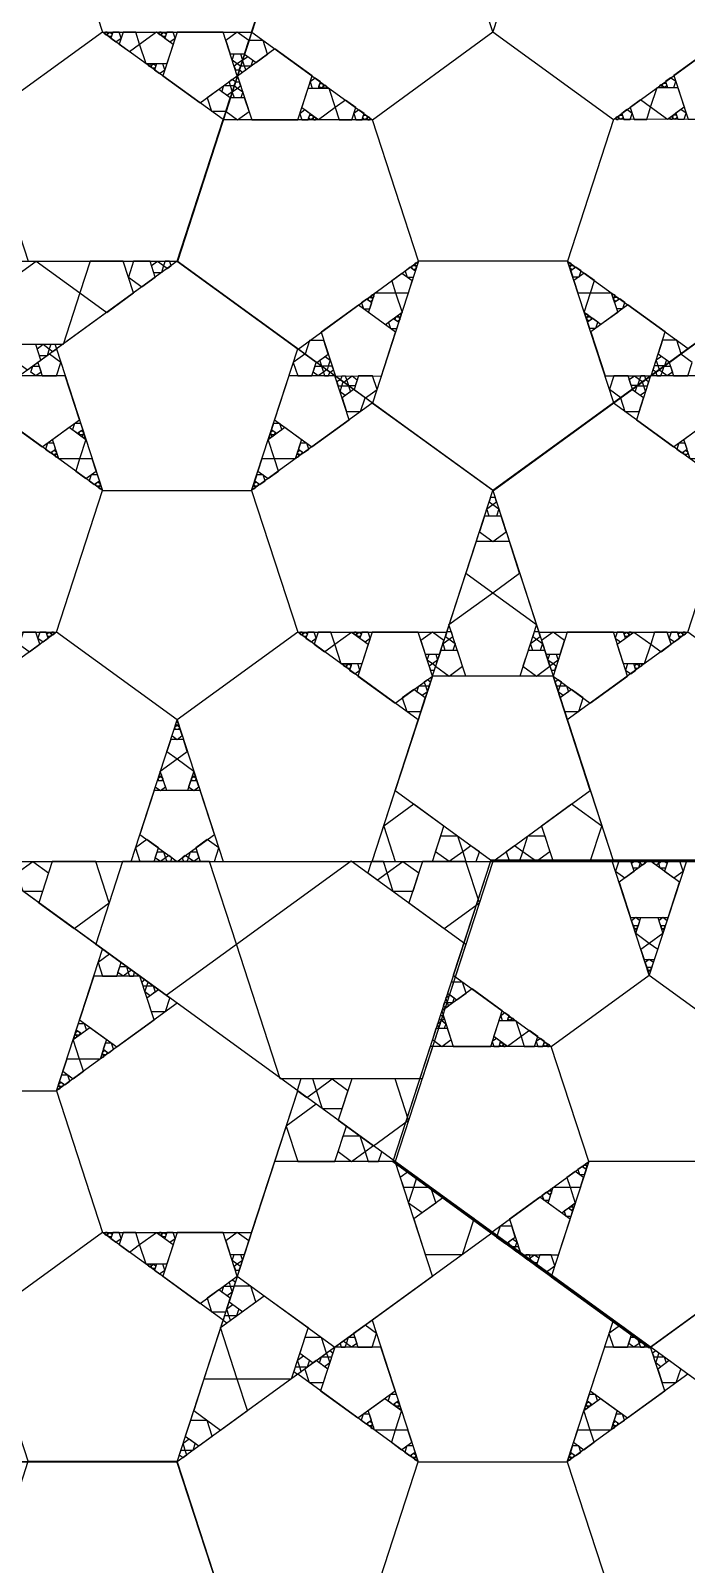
# Model space of a CAD drawing. Header units: inches. Extents: x -578 to 126, y -85 to 118.
# Drawn here: x -232.2 to -221.19, y -70.55 to -44.79 of the extents above; entities that cross this region are included whole.
import ezdxf

# ---------------------------------------------------------------- set-up
doc = ezdxf.new("R2010")
doc.units = ezdxf.units.IN
doc.header["$MEASUREMENT"] = 0
doc.layers.add('drawing', color=7, linetype='Continuous')

msp = doc.modelspace()

# ---------------------------------------------------------------- linework, layer by layer
for points in [[(-230.995, -44.81), (-233.02, -46.281), (-235.044, -44.81), (-234.271, -42.43), (-231.768, -42.43)], [(-221.168, -42.43), (-219.144, -48.661), (-224.444, -52.512), (-229.744, -48.661), (-227.719, -42.43)], [(-224.442, -44.809), (-222.416, -46.277), (-223.187, -48.658), (-225.689, -48.661), (-226.465, -46.282)], [(-228.493, -52.512), (-227.719, -54.891), (-229.744, -56.362), (-231.768, -54.891), (-230.995, -52.512)], [(-221.815, -60.652), (-220.169, -61.848), (-220.798, -63.783), (-222.832, -63.783), (-223.461, -61.848)], [(-233.02, -66.444), (-235.044, -64.973), (-234.271, -62.593), (-231.768, -62.593), (-230.995, -64.973)], [(-229.744, -68.824), (-227.719, -75.054), (-233.02, -78.905), (-238.32, -75.054), (-236.295, -68.824)], [(-226.468, -71.203), (-225.695, -68.824), (-223.193, -68.824), (-222.419, -71.203), (-224.444, -72.674)]]:
    msp.add_lwpolyline(points, close=True)
at = {"layer": 'drawing'}
for points in [[(-233.02, -58.742), (-215.868, -58.742), (-210.568, -42.43), (-224.444, -32.349), (-238.32, -42.43)], [(-224.444, -32.349), (-238.32, -42.43), (-233.02, -58.742), (-215.868, -58.742), (-210.568, -42.43)], [(-227.719, -42.43), (-233.02, -38.58), (-238.32, -42.43), (-236.295, -48.661), (-229.744, -48.661)], [(-227.719, -42.43), (-233.02, -38.58), (-238.32, -42.43), (-236.295, -48.661), (-229.744, -48.661)], [(-230.995, -44.81), (-228.493, -44.81), (-227.719, -42.43), (-229.744, -40.959), (-231.768, -42.43)], [(-227.72, -42.432), (-229.738, -48.665), (-224.434, -52.51), (-219.138, -48.654), (-221.169, -42.425)], [(-224.442, -44.809), (-225.218, -42.43), (-227.72, -42.432), (-228.491, -44.813), (-226.465, -46.282)], [(-222.416, -46.277), (-220.393, -44.804), (-221.169, -42.425), (-223.671, -42.428), (-224.442, -44.809)], [(-233.02, -46.281), (-232.246, -48.661), (-229.744, -48.661), (-228.971, -46.281), (-230.995, -44.81)], [(-230.933, -44.855), (-230.909, -44.838), (-230.918, -44.81), (-230.948, -44.81), (-230.957, -44.838)], [(-230.894, -44.884), (-230.909, -44.838), (-230.871, -44.81), (-230.832, -44.838), (-230.847, -44.884)], [(-230.77, -44.974), (-230.683, -44.911), (-230.716, -44.81), (-230.823, -44.81), (-230.856, -44.911)], [(-230.544, -45.138), (-230.372, -45.013), (-230.437, -44.81), (-230.65, -44.81), (-230.716, -45.013)], [(-230.264, -45.343), (-230.372, -45.013), (-230.091, -44.809), (-229.81, -45.013), (-229.917, -45.343)], [(-230.026, -44.855), (-230.003, -44.838), (-230.012, -44.81), (-230.041, -44.81), (-230.05, -44.838)], [(-229.988, -44.884), (-230.003, -44.838), (-229.964, -44.81), (-229.925, -44.838), (-229.94, -44.884)], [(-229.357, -46), (-228.732, -45.546), (-228.971, -44.81), (-229.744, -44.81), (-229.983, -45.546)], [(-229.357, -46), (-228.732, -45.546), (-228.971, -44.81), (-229.744, -44.81), (-229.983, -45.546)], [(-229.863, -44.974), (-229.777, -44.911), (-229.81, -44.81), (-229.916, -44.81), (-229.949, -44.911)], [(-228.538, -44.951), (-228.732, -44.81), (-228.925, -44.951), (-228.851, -45.178), (-228.612, -45.178)], [(-228.223, -45.181), (-228.297, -44.953), (-228.536, -44.954), (-228.61, -45.181), (-228.416, -45.321)], [(-228.645, -45.28), (-228.732, -45.343), (-228.818, -45.28), (-228.785, -45.178), (-228.678, -45.178)], [(-228.104, -45.094), (-228.729, -45.549), (-228.489, -46.284), (-227.716, -46.283), (-227.478, -45.547)], [(-228.503, -45.385), (-228.61, -45.385), (-228.643, -45.283), (-228.557, -45.22), (-228.47, -45.283)], [(-220.391, -46.275), (-220.153, -45.54), (-220.779, -45.086), (-221.405, -45.541), (-221.165, -46.276)], [(-220.391, -46.275), (-220.153, -45.54), (-220.779, -45.086), (-221.405, -45.541), (-221.165, -46.276)], [(-230.2, -45.388), (-230.176, -45.371), (-230.185, -45.343), (-230.214, -45.343), (-230.223, -45.371)], [(-230.161, -45.416), (-230.176, -45.371), (-230.137, -45.343), (-230.098, -45.371), (-230.113, -45.416)], [(-230.036, -45.507), (-229.95, -45.444), (-229.983, -45.343), (-230.089, -45.343), (-230.122, -45.444)], [(-228.678, -45.382), (-228.732, -45.343), (-228.785, -45.382), (-228.765, -45.444), (-228.699, -45.444)], [(-228.59, -45.447), (-228.61, -45.385), (-228.676, -45.385), (-228.696, -45.447), (-228.643, -45.486)], [(-227.425, -45.586), (-227.511, -45.649), (-227.478, -45.75), (-227.371, -45.75), (-227.338, -45.649)], [(-221.404, -45.744), (-221.371, -45.642), (-221.458, -45.58), (-221.544, -45.642), (-221.511, -45.744)], [(-229.238, -45.913), (-229.164, -46.141), (-228.925, -46.141), (-228.851, -45.913), (-229.044, -45.773)], [(-228.958, -45.709), (-228.851, -45.709), (-228.818, -45.812), (-228.904, -45.875), (-228.991, -45.812)], [(-228.871, -45.647), (-228.851, -45.709), (-228.785, -45.709), (-228.765, -45.647), (-228.818, -45.608)], [(-228.816, -45.815), (-228.729, -45.751), (-228.642, -45.814), (-228.675, -45.916), (-228.782, -45.917)], [(-228.782, -45.713), (-228.729, -45.751), (-228.676, -45.713), (-228.696, -45.65), (-228.762, -45.65)], [(-227.196, -45.75), (-227.089, -46.08), (-227.369, -46.284), (-227.65, -46.081), (-227.543, -45.75)], [(-227.3, -45.676), (-227.285, -45.722), (-227.323, -45.75), (-227.362, -45.722), (-227.347, -45.677)], [(-227.261, -45.705), (-227.285, -45.722), (-227.276, -45.75), (-227.246, -45.75), (-227.237, -45.722)], [(-221.512, -46.278), (-221.793, -46.074), (-221.686, -45.744), (-221.338, -45.743), (-221.231, -46.074)], [(-221.606, -45.744), (-221.597, -45.716), (-221.621, -45.699), (-221.645, -45.716), (-221.636, -45.744)], [(-221.559, -45.744), (-221.597, -45.716), (-221.583, -45.67), (-221.535, -45.67), (-221.52, -45.716)], [(-228.922, -46.144), (-228.728, -46.284), (-228.535, -46.144), (-228.609, -45.916), (-228.848, -45.917)], [(-226.916, -45.955), (-227.089, -46.08), (-227.022, -46.282), (-226.809, -46.282), (-226.744, -46.08)], [(-221.858, -46.277), (-221.793, -46.074), (-221.965, -45.949), (-222.137, -46.075), (-222.071, -46.277)], [(-226.465, -46.282), (-228.967, -46.284), (-229.738, -48.665), (-227.712, -50.134), (-225.689, -48.661)], [(-227.597, -46.119), (-227.683, -46.182), (-227.65, -46.283), (-227.544, -46.283), (-227.511, -46.182)], [(-227.472, -46.209), (-227.457, -46.255), (-227.496, -46.283), (-227.535, -46.255), (-227.52, -46.21)], [(-227.434, -46.238), (-227.457, -46.255), (-227.448, -46.283), (-227.419, -46.283), (-227.41, -46.255)], [(-226.691, -46.118), (-226.777, -46.181), (-226.744, -46.282), (-226.637, -46.282), (-226.604, -46.181)], [(-226.566, -46.209), (-226.551, -46.254), (-226.589, -46.282), (-226.628, -46.254), (-226.613, -46.209)], [(-226.527, -46.237), (-226.551, -46.254), (-226.542, -46.282), (-226.512, -46.282), (-226.503, -46.254)], [(-223.187, -48.658), (-221.161, -50.127), (-219.138, -48.654), (-219.914, -46.275), (-222.416, -46.277)], [(-222.339, -46.277), (-222.33, -46.249), (-222.354, -46.232), (-222.378, -46.25), (-222.369, -46.277)], [(-222.291, -46.278), (-222.33, -46.249), (-222.315, -46.204), (-222.268, -46.204), (-222.253, -46.249)], [(-222.137, -46.277), (-222.104, -46.176), (-222.191, -46.113), (-222.277, -46.176), (-222.244, -46.277)], [(-221.433, -46.276), (-221.424, -46.249), (-221.447, -46.231), (-221.471, -46.249), (-221.462, -46.276)], [(-221.385, -46.277), (-221.424, -46.249), (-221.409, -46.203), (-221.361, -46.203), (-221.346, -46.248)], [(-221.231, -46.276), (-221.198, -46.175), (-221.284, -46.112), (-221.37, -46.175), (-221.337, -46.276)], [(-229.744, -48.661), (-235.044, -52.512), (-233.02, -58.742), (-226.468, -58.742), (-224.444, -52.512)], [(-229.744, -48.661), (-235.044, -52.512), (-233.02, -58.742), (-226.468, -58.742), (-224.444, -52.512)], [(-232.112, -48.657), (-231.376, -49.191), (-231.657, -50.056), (-232.566, -50.056), (-232.847, -49.191)], [(-228.493, -52.512), (-227.719, -50.132), (-229.744, -48.661), (-231.768, -50.132), (-230.995, -52.512)], [(-231.204, -48.661), (-231.376, -49.191), (-230.925, -49.519), (-230.474, -49.191), (-230.646, -48.661)], [(-230.474, -48.661), (-230.56, -48.926), (-230.334, -49.09), (-230.109, -48.926), (-230.195, -48.661)], [(-230.07, -48.66), (-229.969, -48.734), (-230.007, -48.853), (-230.133, -48.853), (-230.171, -48.734)], [(-229.945, -48.661), (-229.969, -48.734), (-229.907, -48.779), (-229.844, -48.734), (-229.868, -48.661)], [(-225.689, -48.661), (-226.46, -51.042), (-224.434, -52.51), (-222.411, -51.037), (-223.187, -48.658)], [(-224.444, -52.512), (-222.419, -58.742), (-215.868, -58.742), (-213.844, -52.512), (-219.144, -48.661)], [(-224.444, -52.512), (-222.419, -58.742), (-215.868, -58.742), (-213.844, -52.512), (-219.144, -48.661)], [(-226.14, -48.989), (-226.074, -49.192), (-225.861, -49.191), (-225.795, -48.989), (-225.968, -48.864)], [(-225.914, -48.825), (-225.881, -48.926), (-225.775, -48.926), (-225.742, -48.825), (-225.828, -48.762)], [(-225.79, -48.734), (-225.742, -48.734), (-225.727, -48.779), (-225.766, -48.808), (-225.805, -48.779)], [(-225.751, -48.706), (-225.742, -48.734), (-225.713, -48.734), (-225.704, -48.706), (-225.727, -48.689)], [(-223.163, -48.731), (-223.134, -48.731), (-223.125, -48.703), (-223.148, -48.686), (-223.172, -48.703)], [(-223.148, -48.777), (-223.134, -48.731), (-223.086, -48.731), (-223.071, -48.777), (-223.11, -48.805)], [(-223.1, -48.923), (-222.994, -48.923), (-222.961, -48.822), (-223.047, -48.759), (-223.133, -48.822)], [(-223.014, -49.188), (-222.801, -49.188), (-222.735, -48.985), (-222.908, -48.86), (-223.08, -48.986)], [(-226.421, -49.192), (-226.074, -49.192), (-225.966, -49.522), (-226.247, -49.726), (-226.528, -49.522)], [(-222.908, -49.519), (-222.801, -49.188), (-222.454, -49.188), (-222.346, -49.518), (-222.627, -49.722)], [(-227.326, -49.853), (-227.086, -50.588), (-226.313, -50.587), (-226.074, -49.851), (-226.7, -49.397)], [(-227.326, -49.853), (-227.086, -50.588), (-226.313, -50.587), (-226.074, -49.851), (-226.7, -49.397)], [(-226.647, -49.359), (-226.614, -49.46), (-226.508, -49.46), (-226.475, -49.358), (-226.561, -49.296)], [(-226.523, -49.268), (-226.475, -49.268), (-226.46, -49.313), (-226.499, -49.341), (-226.537, -49.313)], [(-226.484, -49.24), (-226.475, -49.268), (-226.446, -49.268), (-226.436, -49.24), (-226.46, -49.222)], [(-222.559, -50.583), (-221.786, -50.582), (-221.548, -49.846), (-222.174, -49.393), (-222.799, -49.848)], [(-222.559, -50.583), (-221.786, -50.582), (-221.548, -49.846), (-222.174, -49.393), (-222.799, -49.848)], [(-222.429, -49.263), (-222.4, -49.263), (-222.391, -49.235), (-222.414, -49.218), (-222.438, -49.235)], [(-222.414, -49.309), (-222.4, -49.263), (-222.352, -49.263), (-222.337, -49.309), (-222.376, -49.337)], [(-222.366, -49.455), (-222.26, -49.455), (-222.227, -49.354), (-222.313, -49.291), (-222.399, -49.354)], [(-226.194, -49.687), (-226.161, -49.789), (-226.054, -49.789), (-226.021, -49.687), (-226.108, -49.625)], [(-226.069, -49.596), (-226.021, -49.596), (-226.006, -49.642), (-226.045, -49.67), (-226.084, -49.642)], [(-226.03, -49.569), (-226.021, -49.596), (-225.992, -49.596), (-225.983, -49.568), (-226.007, -49.551)], [(-222.882, -49.593), (-222.852, -49.593), (-222.843, -49.565), (-222.867, -49.548), (-222.891, -49.565)], [(-222.867, -49.639), (-222.852, -49.593), (-222.805, -49.593), (-222.79, -49.638), (-222.828, -49.667)], [(-222.819, -49.785), (-222.713, -49.785), (-222.68, -49.684), (-222.766, -49.621), (-222.852, -49.684)], [(-232.394, -50.056), (-232.48, -50.321), (-232.255, -50.485), (-232.029, -50.321), (-232.115, -50.056)], [(-231.99, -50.055), (-231.889, -50.129), (-231.927, -50.248), (-232.053, -50.248), (-232.091, -50.129)], [(-231.768, -50.586), (-231.695, -50.359), (-231.888, -50.219), (-232.081, -50.359), (-232.007, -50.586)], [(-231.865, -50.056), (-231.889, -50.129), (-231.827, -50.174), (-231.764, -50.129), (-231.788, -50.056)], [(-227.6, -50.219), (-227.793, -50.359), (-227.719, -50.586), (-227.48, -50.586), (-227.407, -50.359)], [(-227.28, -49.993), (-227.519, -49.993), (-227.592, -50.221), (-227.399, -50.361), (-227.206, -50.22)], [(-221.28, -50.214), (-221.354, -49.987), (-221.593, -49.987), (-221.667, -50.214), (-221.473, -50.354)], [(-221.168, -50.586), (-221.094, -50.359), (-221.288, -50.219), (-221.481, -50.359), (-221.407, -50.586)], [(-232.114, -50.587), (-232.201, -50.524), (-232.168, -50.422), (-232.061, -50.422), (-232.028, -50.524)], [(-227.32, -50.422), (-227.287, -50.524), (-227.373, -50.587), (-227.46, -50.524), (-227.427, -50.422)], [(-227.172, -50.322), (-227.205, -50.424), (-227.312, -50.424), (-227.346, -50.322), (-227.259, -50.259)], [(-227.233, -50.485), (-227.287, -50.524), (-227.266, -50.586), (-227.2, -50.586), (-227.18, -50.524)], [(-227.139, -50.424), (-227.205, -50.424), (-227.225, -50.487), (-227.172, -50.525), (-227.119, -50.486)], [(-221.646, -50.481), (-221.667, -50.418), (-221.733, -50.418), (-221.753, -50.481), (-221.7, -50.519)], [(-221.621, -50.586), (-221.601, -50.524), (-221.654, -50.485), (-221.708, -50.524), (-221.687, -50.586)], [(-221.56, -50.418), (-221.667, -50.418), (-221.7, -50.316), (-221.613, -50.253), (-221.526, -50.316)], [(-221.514, -50.587), (-221.601, -50.524), (-221.568, -50.422), (-221.461, -50.422), (-221.428, -50.524)], [(-231.621, -50.586), (-232.394, -50.586), (-232.633, -51.322), (-232.007, -51.776), (-231.382, -51.322)], [(-226.855, -51.322), (-227.094, -50.586), (-227.867, -50.586), (-228.106, -51.322), (-227.48, -51.776)], [(-226.855, -51.322), (-227.094, -50.586), (-227.867, -50.586), (-228.106, -51.322), (-227.48, -51.776)], [(-227.041, -50.75), (-226.975, -50.75), (-226.954, -50.687), (-227.008, -50.649), (-227.061, -50.687)], [(-226.946, -50.689), (-226.893, -50.65), (-226.914, -50.588), (-226.979, -50.588), (-227, -50.65)], [(-226.86, -50.752), (-226.893, -50.65), (-226.806, -50.587), (-226.719, -50.65), (-226.753, -50.752)], [(-226.579, -50.955), (-226.386, -50.814), (-226.46, -50.587), (-226.699, -50.587), (-226.773, -50.815)], [(-222.411, -50.583), (-222.485, -50.81), (-222.291, -50.95), (-222.098, -50.81), (-222.172, -50.582)], [(-222.065, -50.582), (-221.978, -50.645), (-222.011, -50.747), (-222.119, -50.747), (-222.152, -50.645)], [(-221.021, -50.586), (-221.794, -50.586), (-222.033, -51.322), (-221.407, -51.776), (-220.782, -51.322)], [(-221.021, -50.586), (-221.794, -50.586), (-222.033, -51.322), (-221.407, -51.776), (-220.782, -51.322)], [(-221.958, -50.582), (-221.978, -50.645), (-221.925, -50.684), (-221.872, -50.645), (-221.892, -50.582)], [(-221.933, -50.687), (-221.913, -50.75), (-221.847, -50.75), (-221.827, -50.687), (-221.88, -50.649)], [(-227.008, -50.852), (-226.975, -50.75), (-226.867, -50.75), (-226.834, -50.852), (-226.921, -50.915)], [(-226.901, -51.181), (-226.662, -51.181), (-226.588, -50.954), (-226.781, -50.813), (-226.974, -50.954)], [(-222.3, -50.954), (-222.226, -51.181), (-221.987, -51.181), (-221.913, -50.954), (-222.107, -50.813)], [(-222.02, -50.75), (-221.913, -50.75), (-221.88, -50.852), (-221.967, -50.915), (-222.053, -50.852)], [(-230.995, -52.512), (-233.02, -51.041), (-235.044, -52.512), (-234.271, -54.891), (-231.768, -54.891)], [(-227.719, -54.891), (-225.217, -54.891), (-224.444, -52.512), (-226.468, -51.041), (-228.493, -52.512)], [(-220.395, -52.512), (-222.419, -51.041), (-224.444, -52.512), (-223.671, -54.891), (-221.168, -54.891)], [(-231.273, -51.651), (-231.38, -51.981), (-231.728, -51.981), (-231.835, -51.651), (-231.554, -51.447)], [(-231.361, -51.384), (-231.468, -51.384), (-231.501, -51.486), (-231.415, -51.548), (-231.328, -51.486)], [(-231.314, -51.531), (-231.328, -51.576), (-231.376, -51.576), (-231.391, -51.531), (-231.352, -51.503)], [(-227.76, -51.981), (-228.107, -51.981), (-228.215, -51.651), (-227.934, -51.447), (-227.653, -51.651)], [(-228.112, -51.576), (-228.16, -51.576), (-228.174, -51.531), (-228.136, -51.503), (-228.097, -51.531)], [(-227.987, -51.486), (-228.02, -51.384), (-228.126, -51.384), (-228.159, -51.486), (-228.073, -51.548)], [(-220.673, -51.651), (-220.78, -51.981), (-221.128, -51.981), (-221.235, -51.651), (-220.954, -51.447)], [(-231.815, -51.714), (-231.921, -51.714), (-231.954, -51.815), (-231.868, -51.877), (-231.782, -51.815)], [(-231.299, -51.576), (-231.328, -51.576), (-231.337, -51.604), (-231.314, -51.622), (-231.29, -51.604)], [(-228.15, -51.604), (-228.16, -51.576), (-228.189, -51.576), (-228.198, -51.604), (-228.174, -51.622)], [(-227.534, -51.815), (-227.567, -51.714), (-227.673, -51.714), (-227.706, -51.815), (-227.62, -51.877)], [(-221.215, -51.714), (-221.321, -51.714), (-221.354, -51.815), (-221.268, -51.877), (-221.182, -51.815)], [(-231.767, -51.86), (-231.782, -51.906), (-231.829, -51.906), (-231.844, -51.86), (-231.805, -51.832)], [(-231.752, -51.906), (-231.782, -51.906), (-231.791, -51.934), (-231.767, -51.951), (-231.743, -51.934)], [(-231.167, -51.981), (-231.38, -51.981), (-231.446, -52.184), (-231.274, -52.309), (-231.102, -52.184)], [(-228.042, -52.184), (-228.107, -51.981), (-228.32, -51.981), (-228.386, -52.184), (-228.214, -52.309)], [(-227.697, -51.934), (-227.706, -51.906), (-227.736, -51.906), (-227.745, -51.934), (-227.721, -51.951)], [(-227.658, -51.906), (-227.706, -51.906), (-227.721, -51.86), (-227.682, -51.832), (-227.644, -51.86)], [(-221.167, -51.86), (-221.181, -51.906), (-221.229, -51.906), (-221.244, -51.86), (-221.205, -51.832)], [(-231.081, -52.246), (-231.188, -52.246), (-231.221, -52.348), (-231.134, -52.41), (-231.048, -52.348)], [(-228.267, -52.348), (-228.3, -52.246), (-228.407, -52.246), (-228.439, -52.348), (-228.353, -52.41)], [(-231.033, -52.393), (-231.048, -52.439), (-231.096, -52.439), (-231.111, -52.393), (-231.072, -52.365)], [(-231.019, -52.439), (-231.048, -52.439), (-231.057, -52.466), (-231.033, -52.484), (-231.01, -52.466)], [(-228.431, -52.466), (-228.44, -52.439), (-228.469, -52.439), (-228.478, -52.466), (-228.454, -52.484)], [(-228.392, -52.439), (-228.44, -52.439), (-228.454, -52.393), (-228.416, -52.365), (-228.377, -52.393)], [(-224.545, -52.821), (-224.444, -52.748), (-224.343, -52.821), (-224.381, -52.941), (-224.506, -52.941)], [(-224.506, -52.703), (-224.444, -52.748), (-224.382, -52.703), (-224.405, -52.63), (-224.482, -52.63)], [(-224.669, -53.206), (-224.444, -53.369), (-224.218, -53.206), (-224.304, -52.941), (-224.583, -52.941)], [(-224.895, -53.9), (-224.444, -54.228), (-223.993, -53.9), (-224.165, -53.369), (-224.723, -53.369)], [(-225.179, -54.762), (-224.444, -54.228), (-223.708, -54.762), (-223.989, -55.627), (-224.898, -55.627)], [(-231.768, -54.891), (-233.793, -56.362), (-233.02, -58.742), (-230.517, -58.742), (-229.744, -56.362)], [(-232.326, -54.891), (-232.392, -55.094), (-232.219, -55.219), (-232.047, -55.094), (-232.113, -54.891)], [(-232.047, -54.891), (-232.08, -54.993), (-231.994, -55.055), (-231.908, -54.993), (-231.941, -54.891)], [(-231.893, -54.891), (-231.854, -54.919), (-231.869, -54.965), (-231.917, -54.965), (-231.932, -54.919)], [(-231.845, -54.891), (-231.854, -54.919), (-231.83, -54.937), (-231.807, -54.919), (-231.816, -54.891)], [(-229.744, -56.362), (-228.971, -58.742), (-226.468, -58.742), (-225.695, -56.362), (-227.719, -54.891)], [(-227.657, -54.937), (-227.634, -54.919), (-227.643, -54.891), (-227.672, -54.891), (-227.681, -54.919)], [(-227.619, -54.965), (-227.634, -54.919), (-227.595, -54.891), (-227.556, -54.919), (-227.571, -54.965)], [(-227.494, -55.055), (-227.408, -54.993), (-227.441, -54.891), (-227.547, -54.891), (-227.58, -54.993)], [(-227.268, -55.219), (-227.096, -55.094), (-227.162, -54.891), (-227.375, -54.891), (-227.441, -55.094)], [(-226.989, -55.424), (-227.096, -55.094), (-226.815, -54.89), (-226.534, -55.094), (-226.641, -55.424)], [(-226.751, -54.937), (-226.727, -54.919), (-226.736, -54.891), (-226.765, -54.891), (-226.775, -54.919)], [(-226.712, -54.965), (-226.727, -54.919), (-226.688, -54.891), (-226.65, -54.919), (-226.664, -54.965)], [(-226.082, -56.081), (-225.456, -55.627), (-225.695, -54.891), (-226.468, -54.891), (-226.707, -55.627)], [(-226.082, -56.081), (-225.456, -55.627), (-225.695, -54.891), (-226.468, -54.891), (-226.707, -55.627)], [(-226.587, -55.055), (-226.501, -54.993), (-226.534, -54.891), (-226.641, -54.891), (-226.673, -54.993)], [(-225.263, -55.032), (-225.456, -54.891), (-225.649, -55.032), (-225.576, -55.259), (-225.337, -55.259)], [(-225.279, -55.079), (-225.177, -55.005), (-225.076, -55.079), (-225.115, -55.198), (-225.24, -55.198)], [(-225.239, -54.96), (-225.177, -55.005), (-225.115, -54.96), (-225.139, -54.887), (-225.216, -54.887)], [(-223.812, -55.079), (-223.71, -55.005), (-223.609, -55.079), (-223.648, -55.198), (-223.773, -55.198)], [(-223.773, -54.96), (-223.71, -55.005), (-223.648, -54.96), (-223.672, -54.887), (-223.749, -54.887)], [(-223.238, -55.032), (-223.432, -54.891), (-223.625, -55.032), (-223.551, -55.259), (-223.312, -55.259)], [(-223.193, -54.891), (-223.432, -55.627), (-222.806, -56.081), (-222.18, -55.627), (-222.419, -54.891)], [(-221.168, -54.891), (-223.193, -56.362), (-222.419, -58.742), (-219.917, -58.742), (-219.144, -56.362)], [(-222.354, -54.891), (-222.386, -54.993), (-222.3, -55.055), (-222.214, -54.993), (-222.247, -54.891)], [(-222.073, -54.89), (-221.792, -55.094), (-221.899, -55.424), (-222.246, -55.424), (-222.354, -55.094)], [(-222.199, -54.891), (-222.161, -54.919), (-222.175, -54.965), (-222.223, -54.965), (-222.238, -54.919)], [(-222.152, -54.891), (-222.161, -54.919), (-222.137, -54.937), (-222.113, -54.919), (-222.122, -54.891)], [(-221.726, -54.891), (-221.792, -55.094), (-221.619, -55.219), (-221.447, -55.094), (-221.513, -54.891)], [(-221.447, -54.891), (-221.48, -54.993), (-221.394, -55.055), (-221.308, -54.993), (-221.34, -54.891)], [(-221.293, -54.891), (-221.254, -54.919), (-221.269, -54.965), (-221.317, -54.965), (-221.331, -54.919)], [(-221.245, -54.891), (-221.254, -54.919), (-221.23, -54.937), (-221.207, -54.919), (-221.216, -54.891)], [(-225.369, -55.361), (-225.456, -55.424), (-225.543, -55.361), (-225.51, -55.259), (-225.402, -55.259)], [(-225.403, -55.463), (-225.177, -55.627), (-224.952, -55.463), (-225.038, -55.198), (-225.317, -55.198)], [(-223.936, -55.463), (-223.71, -55.627), (-223.485, -55.463), (-223.571, -55.198), (-223.85, -55.198)], [(-223.345, -55.361), (-223.432, -55.424), (-223.518, -55.361), (-223.485, -55.259), (-223.378, -55.259)], [(-226.924, -55.469), (-226.9, -55.452), (-226.909, -55.424), (-226.939, -55.424), (-226.948, -55.452)], [(-226.885, -55.498), (-226.9, -55.452), (-226.861, -55.424), (-226.823, -55.452), (-226.838, -55.498)], [(-226.76, -55.588), (-226.674, -55.526), (-226.707, -55.424), (-226.814, -55.424), (-226.847, -55.526)], [(-226.082, -57.552), (-224.444, -58.742), (-222.806, -57.552), (-223.432, -55.627), (-225.456, -55.627)], [(-226.082, -57.552), (-224.444, -58.742), (-222.806, -57.552), (-223.432, -55.627), (-225.456, -55.627)], [(-225.403, -55.463), (-225.456, -55.424), (-225.509, -55.463), (-225.489, -55.526), (-225.423, -55.526)], [(-223.378, -55.463), (-223.432, -55.424), (-223.485, -55.463), (-223.465, -55.526), (-223.399, -55.526)], [(-222.18, -55.424), (-222.213, -55.526), (-222.127, -55.588), (-222.041, -55.526), (-222.074, -55.424)], [(-222.026, -55.424), (-221.987, -55.452), (-222.002, -55.498), (-222.05, -55.498), (-222.065, -55.452)], [(-221.978, -55.424), (-221.987, -55.452), (-221.964, -55.469), (-221.94, -55.452), (-221.949, -55.424)], [(-225.962, -55.995), (-225.888, -56.222), (-225.649, -56.222), (-225.576, -55.995), (-225.769, -55.854)], [(-225.682, -55.791), (-225.575, -55.791), (-225.542, -55.893), (-225.629, -55.956), (-225.716, -55.893)], [(-225.595, -55.728), (-225.575, -55.791), (-225.509, -55.791), (-225.489, -55.728), (-225.542, -55.689)], [(-223.378, -55.791), (-223.313, -55.791), (-223.292, -55.728), (-223.345, -55.689), (-223.399, -55.728)], [(-223.346, -55.893), (-223.313, -55.791), (-223.205, -55.791), (-223.172, -55.893), (-223.259, -55.956)], [(-223.238, -56.222), (-222.999, -56.222), (-222.926, -55.995), (-223.119, -55.854), (-223.312, -55.995)], [(-229.768, -56.435), (-229.744, -56.453), (-229.72, -56.435), (-229.729, -56.407), (-229.759, -56.407)], [(-229.83, -56.627), (-229.744, -56.69), (-229.658, -56.627), (-229.691, -56.526), (-229.797, -56.526)], [(-229.783, -56.481), (-229.744, -56.453), (-229.705, -56.481), (-229.72, -56.526), (-229.768, -56.526)], [(-229.916, -56.893), (-229.744, -57.018), (-229.572, -56.893), (-229.637, -56.69), (-229.85, -56.69)], [(-230.025, -57.222), (-229.744, -57.018), (-229.463, -57.222), (-229.57, -57.552), (-229.918, -57.552)], [(-230.11, -57.49), (-230.024, -57.552), (-229.938, -57.49), (-229.971, -57.388), (-230.077, -57.388)], [(-230.063, -57.343), (-230.024, -57.315), (-229.985, -57.343), (-230, -57.388), (-230.048, -57.388)], [(-230.048, -57.298), (-230.024, -57.315), (-230, -57.298), (-230.009, -57.27), (-230.039, -57.27)], [(-229.55, -57.49), (-229.464, -57.552), (-229.378, -57.49), (-229.411, -57.388), (-229.517, -57.388)], [(-229.502, -57.343), (-229.464, -57.315), (-229.425, -57.343), (-229.44, -57.388), (-229.488, -57.388)], [(-229.487, -57.298), (-229.464, -57.315), (-229.44, -57.298), (-229.449, -57.27), (-229.478, -57.27)], [(-230.369, -58.288), (-229.744, -58.742), (-229.118, -58.288), (-229.357, -57.552), (-230.131, -57.552)], [(-230.369, -58.288), (-229.744, -58.742), (-229.118, -58.288), (-229.357, -57.552), (-230.131, -57.552)], [(-225.769, -57.78), (-226.275, -58.147), (-226.082, -58.742), (-225.456, -58.742), (-225.263, -58.147)], [(-222.806, -58.742), (-222.613, -58.147), (-223.119, -57.78), (-223.625, -58.147), (-223.432, -58.742)], [(-230.25, -58.374), (-230.443, -58.515), (-230.369, -58.742), (-230.131, -58.742), (-230.057, -58.515)], [(-229.118, -58.742), (-229.044, -58.515), (-229.238, -58.374), (-229.431, -58.515), (-229.357, -58.742)], [(-225.035, -58.311), (-224.948, -58.578), (-225.176, -58.743), (-225.403, -58.578), (-225.316, -58.311)], [(-223.712, -58.743), (-223.939, -58.578), (-223.853, -58.311), (-223.572, -58.311), (-223.485, -58.578)], [(-229.97, -58.578), (-229.937, -58.68), (-230.023, -58.743), (-230.11, -58.68), (-230.077, -58.578)], [(-229.883, -58.641), (-229.937, -58.68), (-229.916, -58.742), (-229.85, -58.742), (-229.83, -58.68)], [(-229.572, -58.742), (-229.551, -58.68), (-229.605, -58.641), (-229.658, -58.68), (-229.637, -58.742)], [(-229.464, -58.743), (-229.551, -58.68), (-229.518, -58.578), (-229.411, -58.578), (-229.378, -58.68)], [(-224.478, -58.718), (-226.124, -63.783), (-221.815, -66.913), (-217.506, -63.783), (-219.152, -58.718)], [(-221.815, -60.652), (-222.443, -58.718), (-224.478, -58.718), (-225.106, -60.652), (-223.461, -61.848)], [(-224.809, -58.477), (-224.948, -58.578), (-224.895, -58.742), (-224.723, -58.742), (-224.669, -58.578)], [(-223.993, -58.742), (-223.939, -58.578), (-224.079, -58.477), (-224.218, -58.578), (-224.165, -58.742)], [(-222.323, -58.718), (-222.383, -58.902), (-222.226, -59.017), (-222.069, -58.902), (-222.129, -58.718)], [(-221.306, -59.087), (-221.815, -58.718), (-222.323, -59.087), (-222.129, -59.685), (-221.501, -59.685)], [(-221.306, -59.087), (-221.815, -58.718), (-222.323, -59.087), (-222.129, -59.685), (-221.501, -59.685)], [(-222.042, -58.717), (-221.971, -58.768), (-221.998, -58.851), (-222.086, -58.851), (-222.113, -58.768)], [(-221.955, -58.718), (-221.971, -58.768), (-221.928, -58.8), (-221.885, -58.768), (-221.901, -58.718)], [(-220.169, -61.848), (-218.523, -60.652), (-219.152, -58.718), (-221.186, -58.718), (-221.815, -60.652)], [(-221.702, -58.8), (-221.658, -58.768), (-221.675, -58.718), (-221.728, -58.718), (-221.745, -58.768)], [(-221.631, -58.851), (-221.658, -58.768), (-221.588, -58.717), (-221.517, -58.768), (-221.544, -58.851)], [(-221.403, -59.017), (-221.246, -58.902), (-221.306, -58.718), (-221.501, -58.718), (-221.561, -58.902)], [(-246.895, -68.823), (-241.595, -85.135), (-224.444, -85.135), (-219.144, -68.823), (-233.02, -58.742)], [(-233.02, -58.742), (-246.895, -68.824), (-241.595, -85.135), (-224.444, -85.135), (-219.144, -68.824)], [(-229.744, -68.824), (-227.719, -62.593), (-233.02, -58.742), (-238.32, -62.593), (-236.295, -68.824)], [(-229.744, -68.824), (-227.719, -62.593), (-233.02, -58.742), (-238.32, -62.593), (-236.295, -68.824)], [(-231.768, -62.593), (-230.995, -60.213), (-233.02, -58.742), (-235.044, -60.213), (-234.271, -62.593)], [(-232.33, -59.245), (-232.431, -58.933), (-232.166, -58.741), (-231.901, -58.933), (-232.002, -59.245)], [(-231.474, -59.865), (-230.884, -59.436), (-231.109, -58.742), (-231.839, -58.742), (-232.064, -59.436)], [(-229.928, -60.989), (-228.746, -60.13), (-229.198, -58.742), (-230.658, -58.742), (-231.109, -60.13)], [(-228.011, -62.394), (-228.746, -60.131), (-226.821, -58.732), (-224.895, -60.131), (-225.631, -62.394)], [(-226.38, -59.052), (-226.218, -58.933), (-226.28, -58.742), (-226.481, -58.742), (-226.543, -58.933)], [(-226.116, -59.245), (-226.218, -58.933), (-225.952, -58.741), (-225.687, -58.933), (-225.788, -59.245)], [(-221.794, -66.898), (-217.506, -63.783), (-219.144, -58.742), (-224.444, -58.742), (-226.082, -63.783)], [(-221.794, -66.898), (-217.506, -63.783), (-219.144, -58.742), (-224.444, -58.742), (-226.082, -63.783)], [(-225.26, -59.865), (-224.669, -59.436), (-224.895, -58.742), (-225.625, -58.742), (-225.851, -59.436)], [(-221.973, -59.736), (-222.043, -59.685), (-222.113, -59.736), (-222.086, -59.818), (-221.999, -59.818)], [(-221.586, -59.953), (-221.815, -60.119), (-222.043, -59.953), (-221.956, -59.685), (-221.674, -59.685)], [(-221.517, -59.736), (-221.587, -59.685), (-221.657, -59.736), (-221.63, -59.818), (-221.544, -59.818)], [(-222.011, -59.855), (-222.043, -59.878), (-222.074, -59.855), (-222.062, -59.818), (-222.023, -59.818)], [(-222.023, -59.892), (-222.043, -59.878), (-222.062, -59.892), (-222.054, -59.915), (-222.031, -59.915)], [(-221.556, -59.855), (-221.587, -59.878), (-221.619, -59.855), (-221.607, -59.818), (-221.568, -59.818)], [(-221.568, -59.892), (-221.587, -59.878), (-221.606, -59.892), (-221.599, -59.915), (-221.575, -59.915)], [(-221.675, -60.221), (-221.815, -60.119), (-221.955, -60.221), (-221.901, -60.386), (-221.728, -60.386)], [(-230.876, -60.3), (-231.069, -60.44), (-230.995, -60.668), (-230.756, -60.668), (-230.682, -60.44)], [(-230.595, -60.503), (-230.562, -60.605), (-230.649, -60.668), (-230.736, -60.605), (-230.703, -60.503)], [(-221.745, -60.437), (-221.815, -60.386), (-221.885, -60.437), (-221.858, -60.519), (-221.772, -60.519)], [(-221.783, -60.556), (-221.815, -60.579), (-221.846, -60.556), (-221.834, -60.519), (-221.795, -60.519)], [(-230.131, -61.403), (-230.369, -60.668), (-231.143, -60.668), (-231.382, -61.403), (-230.756, -61.857)], [(-230.131, -61.403), (-230.369, -60.668), (-231.143, -60.668), (-231.382, -61.403), (-230.756, -61.857)], [(-230.509, -60.566), (-230.562, -60.605), (-230.542, -60.668), (-230.476, -60.668), (-230.456, -60.605)], [(-230.316, -60.831), (-230.25, -60.831), (-230.23, -60.769), (-230.283, -60.73), (-230.337, -60.769)], [(-224.889, -60.951), (-224.949, -60.767), (-225.144, -60.767), (-225.204, -60.951), (-225.046, -61.065)], [(-221.796, -60.593), (-221.815, -60.579), (-221.834, -60.593), (-221.827, -60.616), (-221.803, -60.616)], [(-230.284, -60.933), (-230.25, -60.831), (-230.143, -60.831), (-230.11, -60.933), (-230.197, -60.997)], [(-230.176, -61.263), (-229.937, -61.263), (-229.863, -61.035), (-230.057, -60.895), (-230.25, -61.035)], [(-224.792, -60.881), (-225.301, -61.25), (-225.106, -61.848), (-224.478, -61.848), (-224.284, -61.25)], [(-225.117, -61.117), (-225.204, -61.117), (-225.231, -61.034), (-225.16, -60.983), (-225.09, -61.034)], [(-230.995, -64.973), (-228.493, -64.973), (-227.719, -62.593), (-229.744, -61.122), (-231.768, -62.593)], [(-225.187, -61.168), (-225.204, -61.117), (-225.257, -61.117), (-225.274, -61.168), (-225.231, -61.199)], [(-224.24, -61.282), (-224.31, -61.333), (-224.284, -61.415), (-224.197, -61.415), (-224.17, -61.333)], [(-231.036, -62.063), (-231.383, -62.063), (-231.49, -61.732), (-231.209, -61.528), (-230.928, -61.732)], [(-231.263, -61.567), (-231.296, -61.466), (-231.402, -61.466), (-231.435, -61.567), (-231.349, -61.629)], [(-225.458, -61.734), (-225.301, -61.848), (-225.144, -61.734), (-225.204, -61.549), (-225.398, -61.549)], [(-225.371, -61.466), (-225.301, -61.415), (-225.23, -61.466), (-225.257, -61.549), (-225.344, -61.549)], [(-225.344, -61.383), (-225.301, -61.415), (-225.257, -61.383), (-225.274, -61.333), (-225.327, -61.333)], [(-224.055, -61.415), (-223.967, -61.683), (-224.196, -61.849), (-224.424, -61.683), (-224.337, -61.415)], [(-224.139, -61.355), (-224.127, -61.392), (-224.158, -61.415), (-224.19, -61.392), (-224.178, -61.355)], [(-224.107, -61.378), (-224.127, -61.392), (-224.119, -61.415), (-224.095, -61.415), (-224.088, -61.392)], [(-231.426, -61.686), (-231.435, -61.658), (-231.464, -61.658), (-231.474, -61.686), (-231.45, -61.703)], [(-231.387, -61.658), (-231.435, -61.658), (-231.45, -61.612), (-231.411, -61.584), (-231.373, -61.612)], [(-230.809, -61.896), (-230.842, -61.795), (-230.949, -61.795), (-230.982, -61.896), (-230.896, -61.959)], [(-224.381, -61.715), (-224.451, -61.766), (-224.424, -61.848), (-224.338, -61.848), (-224.311, -61.766)], [(-224.279, -61.788), (-224.267, -61.825), (-224.299, -61.848), (-224.33, -61.825), (-224.318, -61.788)], [(-224.248, -61.811), (-224.267, -61.825), (-224.26, -61.848), (-224.236, -61.848), (-224.229, -61.825)], [(-223.827, -61.582), (-223.967, -61.683), (-223.914, -61.848), (-223.741, -61.848), (-223.687, -61.683)], [(-223.644, -61.715), (-223.714, -61.766), (-223.687, -61.848), (-223.601, -61.848), (-223.574, -61.766)], [(-223.542, -61.788), (-223.53, -61.825), (-223.562, -61.848), (-223.593, -61.825), (-223.581, -61.788)], [(-223.511, -61.811), (-223.53, -61.825), (-223.523, -61.848), (-223.499, -61.848), (-223.492, -61.825)], [(-231.317, -62.265), (-231.383, -62.063), (-231.596, -62.063), (-231.662, -62.265), (-231.49, -62.39)], [(-230.973, -62.015), (-230.982, -61.987), (-231.011, -61.987), (-231.02, -62.015), (-230.997, -62.032)], [(-230.934, -61.987), (-230.982, -61.987), (-230.997, -61.942), (-230.958, -61.913), (-230.919, -61.942)], [(-223.461, -61.848), (-225.495, -61.848), (-226.124, -63.783), (-224.478, -64.979), (-222.832, -63.783)], [(-231.543, -62.429), (-231.576, -62.328), (-231.682, -62.328), (-231.715, -62.429), (-231.629, -62.492)], [(-231.706, -62.548), (-231.715, -62.52), (-231.745, -62.52), (-231.754, -62.548), (-231.73, -62.565)], [(-231.667, -62.52), (-231.715, -62.52), (-231.73, -62.474), (-231.691, -62.446), (-231.653, -62.474)], [(-227.567, -62.704), (-227.404, -62.586), (-227.466, -62.394), (-227.668, -62.394), (-227.73, -62.586)], [(-227.303, -62.897), (-227.404, -62.586), (-227.139, -62.393), (-226.874, -62.586), (-226.975, -62.897)], [(-226.447, -63.518), (-225.856, -63.089), (-226.082, -62.394), (-226.812, -62.394), (-227.037, -63.089)], [(-227.407, -62.82), (-227.913, -63.188), (-227.719, -63.783), (-227.094, -63.783), (-226.901, -63.188)], [(-226.673, -63.352), (-226.586, -63.619), (-226.813, -63.784), (-227.041, -63.619), (-226.954, -63.352)], [(-226.447, -63.518), (-226.586, -63.619), (-226.533, -63.783), (-226.36, -63.783), (-226.307, -63.619)], [(-225.456, -65.708), (-226.082, -63.783), (-228.106, -63.783), (-228.732, -65.708), (-227.094, -66.898)], [(-225.456, -65.708), (-226.082, -63.783), (-228.106, -63.783), (-228.732, -65.708), (-227.094, -66.898)], [(-222.832, -63.783), (-223.461, -65.718), (-221.815, -66.913), (-220.169, -65.718), (-220.798, -63.783)], [(-223.015, -63.916), (-222.989, -63.998), (-222.902, -63.998), (-222.875, -63.916), (-222.945, -63.865)], [(-222.914, -63.842), (-222.875, -63.842), (-222.863, -63.879), (-222.895, -63.902), (-222.926, -63.879)], [(-222.882, -63.82), (-222.875, -63.842), (-222.851, -63.842), (-222.844, -63.82), (-222.863, -63.806)], [(-225.942, -64.212), (-225.77, -64.212), (-225.717, -64.048), (-225.856, -63.947), (-225.996, -64.048)], [(-223.199, -64.049), (-223.145, -64.214), (-222.972, -64.214), (-222.918, -64.049), (-223.059, -63.947)], [(-225.857, -64.479), (-225.77, -64.212), (-225.489, -64.212), (-225.402, -64.479), (-225.629, -64.644)], [(-225.576, -65.341), (-224.95, -65.341), (-224.757, -64.746), (-225.263, -64.378), (-225.769, -64.746)], [(-224.163, -64.75), (-223.969, -65.348), (-223.341, -65.348), (-223.146, -64.75), (-223.655, -64.381)], [(-224.163, -64.75), (-223.969, -65.348), (-223.341, -65.348), (-223.146, -64.75), (-223.655, -64.381)], [(-223.612, -64.349), (-223.585, -64.432), (-223.498, -64.432), (-223.472, -64.349), (-223.542, -64.298)], [(-223.51, -64.275), (-223.471, -64.275), (-223.459, -64.312), (-223.491, -64.335), (-223.522, -64.312)], [(-223.428, -64.214), (-223.145, -64.214), (-223.058, -64.483), (-223.286, -64.648), (-223.515, -64.483)], [(-223.479, -64.253), (-223.471, -64.275), (-223.448, -64.275), (-223.44, -64.253), (-223.459, -64.239)], [(-223.243, -64.617), (-223.216, -64.699), (-223.13, -64.699), (-223.103, -64.617), (-223.173, -64.566)], [(-223.142, -64.543), (-223.103, -64.543), (-223.091, -64.58), (-223.122, -64.603), (-223.154, -64.58)], [(-223.11, -64.52), (-223.103, -64.543), (-223.079, -64.543), (-223.072, -64.52), (-223.091, -64.506)], [(-224.126, -64.864), (-224.321, -64.864), (-224.381, -65.049), (-224.224, -65.163), (-224.066, -65.049)], [(-233.02, -66.444), (-232.246, -68.824), (-229.744, -68.824), (-228.971, -66.444), (-230.995, -64.973)], [(-230.933, -65.018), (-230.909, -65.001), (-230.918, -64.973), (-230.948, -64.973), (-230.957, -65.001)], [(-230.894, -65.046), (-230.909, -65.001), (-230.871, -64.973), (-230.832, -65.001), (-230.847, -65.046)], [(-230.77, -65.137), (-230.683, -65.074), (-230.716, -64.973), (-230.823, -64.973), (-230.856, -65.074)], [(-230.544, -65.301), (-230.372, -65.175), (-230.437, -64.973), (-230.65, -64.973), (-230.716, -65.175)], [(-230.264, -65.506), (-230.372, -65.175), (-230.091, -64.971), (-229.81, -65.175), (-229.917, -65.506)], [(-230.026, -65.018), (-230.003, -65.001), (-230.012, -64.973), (-230.041, -64.973), (-230.05, -65.001)], [(-229.988, -65.046), (-230.003, -65.001), (-229.964, -64.973), (-229.925, -65.001), (-229.94, -65.046)], [(-229.357, -66.163), (-228.732, -65.708), (-228.971, -64.973), (-229.744, -64.973), (-229.983, -65.708)], [(-229.863, -65.137), (-229.777, -65.074), (-229.81, -64.973), (-229.916, -64.973), (-229.949, -65.074)], [(-227.719, -75.054), (-221.168, -75.054), (-219.144, -68.824), (-224.444, -64.973), (-229.744, -68.824)], [(-227.719, -75.054), (-221.168, -75.054), (-219.144, -68.824), (-224.444, -64.973), (-229.744, -68.824)], [(-228.538, -65.113), (-228.732, -64.973), (-228.925, -65.113), (-228.851, -65.341), (-228.612, -65.341)], [(-223.193, -68.824), (-222.419, -66.444), (-224.444, -64.973), (-226.468, -66.444), (-225.695, -68.824)], [(-224.039, -65.132), (-224.066, -65.215), (-224.153, -65.215), (-224.18, -65.132), (-224.11, -65.081)], [(-228.645, -65.443), (-228.732, -65.506), (-228.818, -65.443), (-228.785, -65.341), (-228.678, -65.341)], [(-224.013, -65.215), (-224.066, -65.215), (-224.083, -65.266), (-224.039, -65.297), (-223.996, -65.266)], [(-223.856, -65.43), (-223.813, -65.399), (-223.829, -65.348), (-223.883, -65.348), (-223.899, -65.399)], [(-223.786, -65.482), (-223.813, -65.399), (-223.742, -65.348), (-223.671, -65.399), (-223.698, -65.482)], [(-223.558, -65.647), (-223.401, -65.533), (-223.461, -65.348), (-223.655, -65.348), (-223.715, -65.533)], [(-230.2, -65.551), (-230.176, -65.534), (-230.185, -65.506), (-230.214, -65.506), (-230.223, -65.534)], [(-230.161, -65.579), (-230.176, -65.534), (-230.137, -65.505), (-230.098, -65.534), (-230.113, -65.579)], [(-230.036, -65.67), (-229.95, -65.607), (-229.983, -65.506), (-230.089, -65.506), (-230.122, -65.607)], [(-228.678, -65.544), (-228.732, -65.506), (-228.785, -65.544), (-228.765, -65.607), (-228.699, -65.607)], [(-229.238, -66.076), (-229.164, -66.303), (-228.925, -66.303), (-228.851, -66.076), (-229.044, -65.935)], [(-228.958, -65.872), (-228.851, -65.872), (-228.818, -65.974), (-228.904, -66.037), (-228.991, -65.974)], [(-228.871, -65.809), (-228.851, -65.872), (-228.785, -65.872), (-228.765, -65.809), (-228.818, -65.771)], [(-228.42, -66.137), (-228.506, -65.872), (-228.785, -65.872), (-228.871, -66.137), (-228.646, -66.301)], [(-227.826, -67.435), (-228.735, -67.435), (-229.016, -66.57), (-228.281, -66.036), (-227.545, -66.57)], [(-228.746, -66.375), (-228.872, -66.375), (-228.91, -66.256), (-228.809, -66.182), (-228.708, -66.256)], [(-228.848, -66.448), (-228.872, -66.375), (-228.948, -66.375), (-228.972, -66.448), (-228.91, -66.493)], [(-226.468, -66.898), (-226.394, -66.671), (-226.588, -66.53), (-226.781, -66.671), (-226.707, -66.898)], [(-222.3, -66.53), (-222.493, -66.671), (-222.419, -66.898), (-222.18, -66.898), (-222.107, -66.671)], [(-227.233, -66.999), (-227.319, -66.734), (-227.598, -66.734), (-227.684, -66.999), (-227.459, -67.163)], [(-226.321, -66.898), (-227.094, -66.898), (-227.333, -67.634), (-226.707, -68.088), (-226.082, -67.634)], [(-226.321, -66.898), (-227.094, -66.898), (-227.333, -67.634), (-226.707, -68.088), (-226.082, -67.634)], [(-227.233, -66.999), (-227.213, -67.062), (-227.147, -67.062), (-227.127, -66.999), (-227.18, -66.961)], [(-226.922, -66.898), (-226.901, -66.836), (-226.954, -66.797), (-227.008, -66.836), (-226.987, -66.898)], [(-226.814, -66.899), (-226.901, -66.836), (-226.868, -66.733), (-226.761, -66.733), (-226.728, -66.836)], [(-221.555, -67.634), (-221.794, -66.898), (-222.567, -66.898), (-222.806, -67.634), (-222.18, -68.088)], [(-221.555, -67.634), (-221.794, -66.898), (-222.567, -66.898), (-222.806, -67.634), (-222.18, -68.088)], [(-222.02, -66.733), (-221.986, -66.836), (-222.073, -66.899), (-222.16, -66.836), (-222.127, -66.733)], [(-221.933, -66.797), (-221.986, -66.836), (-221.966, -66.898), (-221.9, -66.898), (-221.88, -66.836)], [(-221.741, -67.062), (-221.675, -67.062), (-221.654, -66.999), (-221.708, -66.961), (-221.761, -66.999)], [(-227.56, -67.237), (-227.685, -67.237), (-227.724, -67.118), (-227.622, -67.045), (-227.521, -67.118)], [(-227.6, -67.266), (-227.526, -67.493), (-227.287, -67.493), (-227.213, -67.266), (-227.407, -67.125)], [(-227.32, -67.062), (-227.213, -67.062), (-227.18, -67.164), (-227.267, -67.227), (-227.353, -67.164)], [(-221.708, -67.164), (-221.675, -67.062), (-221.567, -67.062), (-221.534, -67.164), (-221.621, -67.227)], [(-221.6, -67.493), (-221.362, -67.493), (-221.288, -67.266), (-221.481, -67.125), (-221.674, -67.266)], [(-225.695, -68.824), (-227.719, -67.353), (-229.744, -68.824), (-228.971, -71.203), (-226.468, -71.203)], [(-228.563, -67.965), (-228.735, -67.435), (-229.293, -67.435), (-229.465, -67.965), (-229.014, -68.293)], [(-227.661, -67.31), (-227.685, -67.237), (-227.762, -67.237), (-227.785, -67.31), (-227.723, -67.355)], [(-222.419, -71.203), (-219.917, -71.203), (-219.144, -68.824), (-221.168, -67.353), (-223.193, -68.824)], [(-226.061, -67.696), (-226.168, -67.696), (-226.201, -67.797), (-226.115, -67.86), (-226.028, -67.797)], [(-222.687, -67.797), (-222.72, -67.696), (-222.826, -67.696), (-222.859, -67.797), (-222.773, -67.86)], [(-225.973, -67.963), (-226.08, -68.293), (-226.428, -68.293), (-226.535, -67.963), (-226.254, -67.759)], [(-226.013, -67.843), (-226.028, -67.888), (-226.076, -67.888), (-226.091, -67.843), (-226.052, -67.815)], [(-225.999, -67.888), (-226.028, -67.888), (-226.037, -67.916), (-226.014, -67.933), (-225.99, -67.916)], [(-222.46, -68.293), (-222.807, -68.293), (-222.915, -67.963), (-222.634, -67.759), (-222.353, -67.963)], [(-222.85, -67.916), (-222.859, -67.888), (-222.889, -67.888), (-222.898, -67.916), (-222.874, -67.933)], [(-222.812, -67.888), (-222.859, -67.888), (-222.874, -67.843), (-222.836, -67.815), (-222.797, -67.843)], [(-229.154, -68.395), (-229.24, -68.129), (-229.518, -68.129), (-229.605, -68.395), (-229.379, -68.558)], [(-226.515, -68.025), (-226.621, -68.025), (-226.654, -68.127), (-226.568, -68.189), (-226.482, -68.127)], [(-226.467, -68.172), (-226.481, -68.218), (-226.529, -68.218), (-226.544, -68.172), (-226.505, -68.144)], [(-226.452, -68.218), (-226.481, -68.218), (-226.491, -68.246), (-226.467, -68.263), (-226.443, -68.246)], [(-222.397, -68.246), (-222.406, -68.218), (-222.436, -68.218), (-222.445, -68.246), (-222.421, -68.263)], [(-222.358, -68.218), (-222.406, -68.218), (-222.421, -68.172), (-222.382, -68.144), (-222.344, -68.172)], [(-222.234, -68.127), (-222.267, -68.025), (-222.373, -68.025), (-222.406, -68.127), (-222.32, -68.189)], [(-229.48, -68.632), (-229.605, -68.632), (-229.644, -68.513), (-229.542, -68.44), (-229.441, -68.513)], [(-225.867, -68.293), (-226.08, -68.293), (-226.146, -68.496), (-225.974, -68.621), (-225.801, -68.496)], [(-222.742, -68.496), (-222.807, -68.293), (-223.02, -68.293), (-223.086, -68.496), (-222.914, -68.621)], [(-229.581, -68.705), (-229.605, -68.632), (-229.682, -68.632), (-229.706, -68.705), (-229.643, -68.751)], [(-225.781, -68.558), (-225.888, -68.558), (-225.921, -68.66), (-225.834, -68.722), (-225.748, -68.66)], [(-225.733, -68.705), (-225.748, -68.75), (-225.796, -68.75), (-225.811, -68.705), (-225.772, -68.677)], [(-225.719, -68.75), (-225.748, -68.75), (-225.757, -68.778), (-225.733, -68.796), (-225.71, -68.778)], [(-223.131, -68.778), (-223.14, -68.75), (-223.169, -68.75), (-223.178, -68.778), (-223.154, -68.796)], [(-223.092, -68.75), (-223.14, -68.75), (-223.154, -68.705), (-223.116, -68.677), (-223.077, -68.705)], [(-222.967, -68.66), (-223, -68.558), (-223.107, -68.558), (-223.139, -68.66), (-223.053, -68.722)], [(-236.296, -68.826), (-238.314, -75.058), (-233.009, -78.904), (-227.713, -75.047), (-229.745, -68.819)], [(-230.992, -72.671), (-228.969, -71.198), (-229.745, -68.819), (-232.247, -68.821), (-233.018, -71.202)]]:
    msp.add_lwpolyline(points, close=True, dxfattribs=at)

doc.saveas('drawing.dxf')
